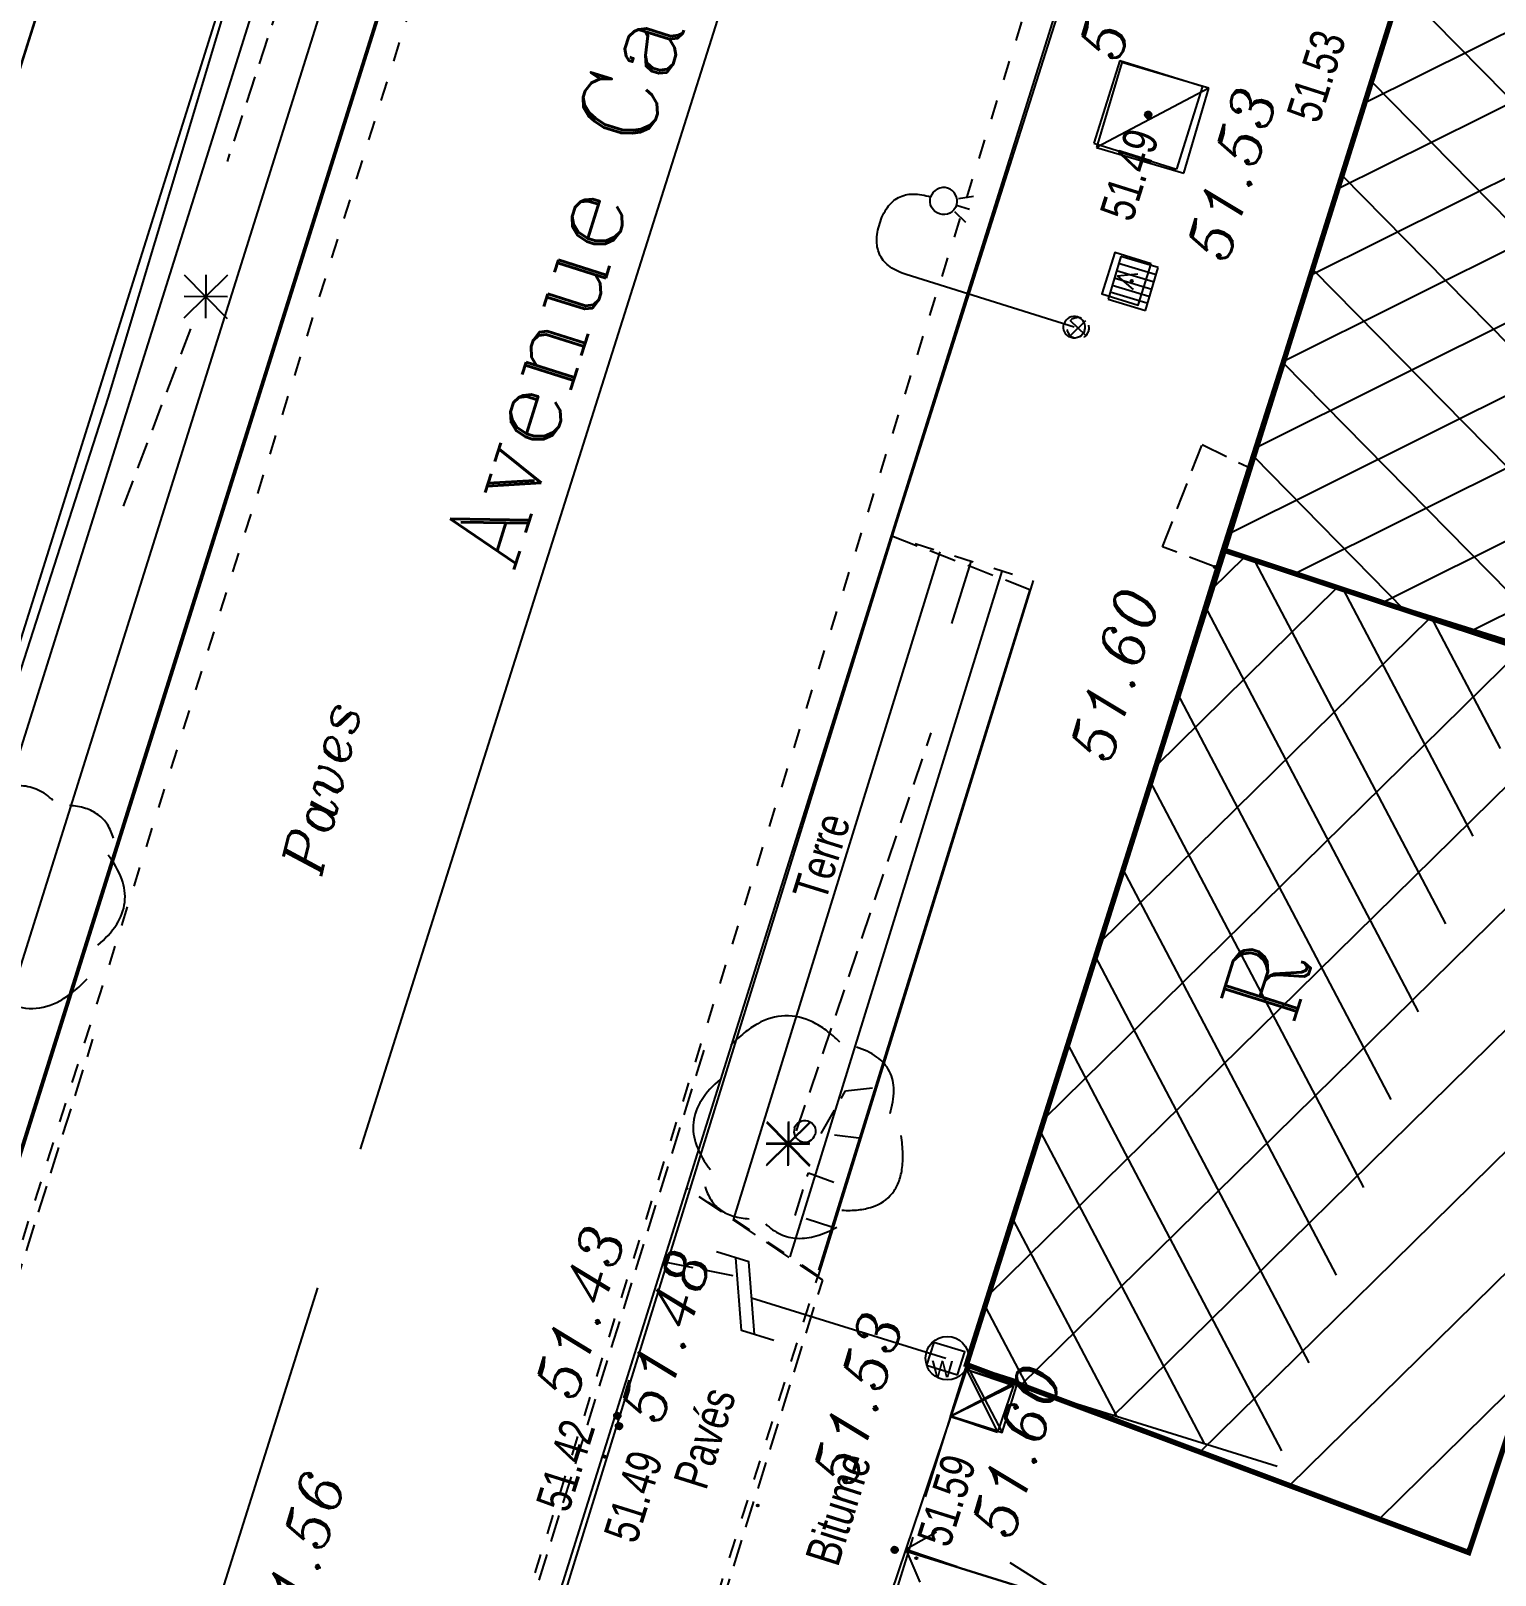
# Model space of a CAD drawing. Extents: x 661856 to 662117, y 6866905 to 6867165.
# Drawn here: x 662060.82 to 662074.33, y 6867009.52 to 6867023.77 of the extents above; entities that cross this region are included whole.
import ezdxf
from ezdxf.enums import TextEntityAlignment as Align

# ---------------------------------------------------------------- set-up
doc = ezdxf.new("R2010")
doc.units = 0
for name, pattern in [('CACHE', [0.375, 0.25, -0.125]), ('CONTINU', [0]), ('DISCONTIN', [0.75, 0.5, -0.25]), ('HAIELIN', [0.375, 0.25, -0.125]), ('HIDDEN', [0.375, 0.25, -0.125]), ('JSI_TCO', [1, 0.5, 0.5]), ('JSI_TCO2', [1, 0.5, 0.5]), ('JSI_TIC', [0.2, 0.08, 0.01, -0.1, 0.01])]:
    doc.linetypes.add(name, pattern=pattern)
doc.layers.get('0').update_dxf_attribs({"linetype": 'CONTINUOUS'})
for name, color, linetype in [('ACCES', 7, 'CONTINU'), ('ALTI', 140, 'CONTINUOUS'), ('ARBRES', 3, 'CONTINU'), ('BATI', 6, 'CONTINUOUS'), ('BATI_PUBLIC', 7, 'CONTINU'), ('BORDURE', 7, 'CONTINU'), ('COTE_ALTI', 8, 'CONTINU'), ('ECLAIRAGE_PUBL', 3, 'CONTINU'), ('HACHURE', 7, 'CONTINUOUS'), ('HAIE', 3, 'CONTINU'), ('LIGNE_DIVERS', 7, 'CONTINU'), ('LIMITE', 7, 'CONTINUOUS'), ('MARQ-SOL', 6, 'CONTINU'), ('MUR', 7, 'CONTINU'), ('NOM_DE_VOIE', 7, 'CONTINU'), ('OBJEDF', 240, 'CONTINUOUS'), ('OBJEP', 220, 'CONTINUOUS'), ('OBJET_ASSAINIS', 5, 'CONTINU'), ('OBJET_ELECTRIC', 3, 'CONTINU'), ('OBJTELECOM', 3, 'CONTINUOUS'), ('OUVRAGE_ART_PI', 7, 'CONTINU'), ('TEXTE', 7, 'CONTINUOUS'), ('VEGETATION', 3, 'CONTINUOUS'), ('VOIRIE', 7, 'CONTINUOUS')]:
    doc.layers.add(name, color=color, linetype=linetype)
doc.styles.add('7-2', font='romanc.shx', dxfattribs={"height": 0.7})
doc.styles.add('ITALIC', font='italic.shx', dxfattribs={"height": 0.6})
doc.styles.get("Standard").update_dxf_attribs({"font": 'ARIALUNI.ttf', "height": 2})
doc.linetypes.add('JSI_HAIED', pattern='A,0.48,0.06,-0.1,[138,jsi_form.shx,S=0.05,R=0,X=-0.1,Y=0],0.06', length=0.7)
doc.linetypes.add('JSI_HAIEG', pattern='A,0.48,0.06,-0.1,[137,jsi_form.shx,S=0.05,R=0,X=-0.1,Y=0],0.06', length=0.7)
doc.linetypes.add('JSI_MUD', pattern='A,0.0001,[130,jsi_form.shx,S=0.5,R=0,X=0.875,Y=0],-0.75', length=0.7501)

# ---------------------------------------------------------------- blocks, each defined once
blk = doc.blocks.new('*X225')
at = {"layer": 'BATI', "color": 7, "linetype": 'CONTINU'}
for p, q in [((610710.69, 133524.474), (610710.99, 133524.774)), ((610710.189, 133522.841), (610711.847, 133524.499)), ((610709.687, 133521.208), (610712.703, 133524.224)), ((610709.185, 133519.574), (610713.56, 133523.95)), ((610708.683, 133517.941), (610714.417, 133523.675)), ((610708.99, 133517.116), (610715.274, 133523.401)), ((610709.819, 133516.814), (610715.292, 133522.288)), ((610710.648, 133516.512), (610714.753, 133520.617)), ((610711.477, 133516.21), (610714.214, 133518.946)), ((610712.306, 133515.907), (610713.674, 133517.276))]:
    blk.add_line(p, q, dxfattribs=at)
blk = doc.blocks.new('*X230')
at = {"layer": 'BATI_PUBLIC', "color": 7, "linetype": 'CONTINU'}
for p, q in [((610712.387, 133530.037), (610720.862, 133521.561)), ((610712.122, 133529.17), (610719.174, 133522.118)), ((610711.858, 133528.302), (610717.486, 133522.674)), ((610711.594, 133527.435), (610715.798, 133523.231)), ((610711.33, 133526.568), (610714.131, 133523.767)), ((610711.065, 133525.701), (610712.466, 133524.3))]:
    blk.add_line(p, q, dxfattribs=at)
blk = doc.blocks.new('P20200')
for p, q in [((0, 0.497), (0, 0)), ((0.999, 0.497), (0, 0.497)), ((0.164, 0.01), (0.164, 0.497)), ((0.327, 0.497), (0.327, 0.01)), ((0.491, 0.497), (0.491, 0.497)), ((0.491, 0), (0.491, 0.497)), ((0.671, 0.497), (0.671, 0.01)), ((0.835, 0.01), (0.835, 0.497)), ((0.999, 0), (0.999, 0.497)), ((0, 0), (0.999, 0))]:
    blk.add_line(p, q)
blk = doc.blocks.new('P26800')
for p, q in [((0.364133, -0.342647), (-0.359006, 0.348015)), ((-0.352542, -0.354562), (0.35965, 0.34735))]:
    blk.add_line(p, q)
at = {"linetype": 'CACHE'}
blk.add_circle((0, 0), 0.5, dxfattribs=at)
blk = doc.blocks.new('P22500')
blk.add_circle((0, 0), 1)
blk.add_text('W', height=0.758).set_placement((-0.724, -0.88), (0.276, -0.88), align=Align.ALIGNED)
blk = doc.blocks.new('P30300')
at = {"color": 0}
blk.add_circle((0, 0), 0.05, dxfattribs=at)
blk.add_attdef('COTE30300', (0.3, -0.6), '', height=0.3)
blk = doc.blocks.new('P30100')
at = {"color": 0}
blk.add_circle((0, 0), 0.05, dxfattribs=at)
blk.add_attdef('COTE30100', (0.3, 0.3), '', height=0.3)
blk = doc.blocks.new('P30200')
at = {"color": 0}
blk.add_circle((0, 0), 0.05, dxfattribs=at)
blk.add_attdef('COTE30200', (0.3, -0.15), '', height=0.3)
blk = doc.blocks.new('P30400')
at = {"color": 0}
blk.add_circle((0, 0), 0.05, dxfattribs=at)
blk.add_attdef('COTE30400', text='', height=0.3).set_placement((-0.3, 0.3), align=Align.RIGHT)
blk = doc.blocks.new('P30500')
at = {"color": 0}
blk.add_circle((0, 0), 0.05, dxfattribs=at)
blk.add_attdef('COTE30500', text='', height=0.3).set_placement((-0.3, -0.15), align=Align.RIGHT)
blk = doc.blocks.new('P23000')
at = {"color": 3}
for p, q in [((-1, 1), (1, -1)), ((1, 1), (-1, -1)), ((0, 1), (0, -1)), ((1, 0), (-1, 0))]:
    blk.add_line(p, q, dxfattribs=at)
blk = doc.blocks.new('P29600')
blk.add_lwpolyline([(0, 0), (1, 0), (1, 1), (0, 1), (0, 0), (1, 1), (0, 1), (1, 0)])
blk = doc.blocks.new('SU413')
at = {"color": 0, "linetype": 'CONTINUOUS'}
for points in [[(0.429, 1), (0.5, 1.75), (0.571, 1)], [(0.5, 0), (0.5, 1.75), (0.5, 0)], [(0, 0.5), (0, 0)], [(1, 0), (1, 0.5)]]:
    blk.add_lwpolyline(points, dxfattribs=at)
at = {"color": 0, "linetype": 'DISCONTIN'}
blk.add_lwpolyline([(0, 0), (1, 0)], dxfattribs=at)
blk = doc.blocks.new('P20800')
for p, q in [((0, 0), (0.9987, 0.497)), ((0, 0.497), (0, 0)), ((0.9987, 0.497), (0, 0.497)), ((0.9987, 0), (0.9987, 0.497)), ((0, 0), (0.9987, 0))]:
    blk.add_line(p, q)
blk = doc.blocks.new('$B_220')
at = {"color": 0, "linetype": 'BYBLOCK', "flags": 128}
for points in [[(0.2972, 0.2716, 0.039633), (0.2729, 0.3437, 0.053426), (0.2409, 0.4008, 0.147584), (0.1538, 0.4704, 0.071882), (0.0987, 0.4828, 0.058066), (0.0359, 0.4803, 0.043501), (-0.0346, 0.4629, 0.032041), (-0.1128, 0.4306)], [(-0.195, 0.3513, 0.077685), (-0.3026, 0.3364, 0.115926), (-0.3794, 0.2917, 0.119307), (-0.4255, 0.2171, 0.082378), (-0.4409, 0.1128)], [(0.4613, -0.0462, 0.087593), (0.487, 0.0333, 0.096392), (0.4819, 0.1128, 0.080457), (0.446, 0.1922, 0.056881), (0.3794, 0.2716)], [(-0.4409, 0.0334, 0.03619), (-0.4742, -0.0436, 0.046233), (-0.4922, -0.1156, 0.121403), (-0.4819, -0.2447, 0.119181), (-0.4102, -0.354, 0.044648), (-0.3512, -0.4012, 0.034835), (-0.2769, -0.4434)], [(0.3794, -0.3641, 0.076898), (0.4306, -0.3193, 0.090424), (0.4613, -0.2646, 0.083207), (0.4715, -0.2001, 0.062964), (0.4613, -0.1256)], [(-0.1128, -0.4434, 0.078382), (0.005, -0.498, 0.113914), (0.1127, -0.503, 0.115194), (0.21, -0.4583, 0.080222), (0.2972, -0.3641)]]:
    blk.add_lwpolyline(points, format="xyb", dxfattribs=at)
blk = doc.blocks.new('$B_200')
at = {"color": 0, "linetype": 'BYBLOCK', "flags": 128}
for points in [[(0, -0.5, -0.414214), (-0.5, 0, -0.414214), (0, 0.5)], [(0, -0.5, 0.414214), (0.5, 0, 0.414214), (0, 0.5)]]:
    blk.add_lwpolyline(points, format="xyb", dxfattribs=at)
blk = doc.blocks.new('$B_001')
at = {"color": 0, "linetype": 'BYBLOCK', "flags": 128}
for points in [[(0, 0), (0, 1)], [(0, 1), (1, 1)], [(1, 0), (1, 1)], [(0, 0), (1, 0)]]:
    blk.add_lwpolyline(points, dxfattribs=at)
blk = doc.blocks.new('$B_048')
at = {"color": 0, "linetype": 'BYBLOCK', "flags": 128}
blk.add_lwpolyline([(0, 1), (0, 0), (1, 0), (1, 1)], close=True, dxfattribs=at)
blk.add_lwpolyline([(0.3125, 0.75), (0.5, 0.25), (0.6875, 0.75)], dxfattribs=at)
blk = doc.blocks.new('$B_130')
at = {"color": 0, "linetype": 'BYBLOCK', "flags": 128}
for points in [[(0, 0), (0, 0.8125, -0.08), (0.0117, 0.8945, -0.117647), (0.0469, 0.9531, -0.117647), (0.1055, 0.9883, -0.08), (0.1875, 1, -0.08), (0.2695, 0.9883, -0.117647), (0.3281, 0.9531, -0.117647), (0.3633, 0.8945, -0.08), (0.375, 0.8125)], [(0.375, 0.6875, -0.414214), (0.3125, 0.75, -0.414214), (0.375, 0.8125)], [(0.375, 0.6875, 0.414214), (0.4375, 0.75, 0.414214), (0.375, 0.8125)]]:
    blk.add_lwpolyline(points, format="xyb", dxfattribs=at)
for points in [[(0.3438, 0.6875), (0.3125, 0.625)], [(0.375, 0.6875), (0.375, 0.625)], [(0.4063, 0.6875), (0.4375, 0.625)]]:
    blk.add_lwpolyline(points, dxfattribs=at)
blk = doc.blocks.new('$B_137')
at = {"color": 0, "linetype": 'BYBLOCK', "flags": 128}
for points in [[(-0.1562, 0.875), (0.1563, 1), (0.1563, 1.1563)], [(-0.1562, 0.7813), (-0.1562, 0.9375), (0.1563, 1.0625)], [(0, 0), (0, 0.9375)]]:
    blk.add_lwpolyline(points, dxfattribs=at)
blk.add_lwpolyline([(-0.055, -0.075), (0.055, -0.075), (0.055, 0.075), (-0.055, 0.075)], close=True)
blk = doc.blocks.new('$B_030')
at = {"color": 0, "linetype": 'BYBLOCK', "flags": 128}
for points in [[(0, 0), (0, 1)], [(0, 1), (1, 1)], [(0, 1), (1, 0)], [(0, 0), (1, 1)], [(1, 0), (1, 1)], [(0, 0), (1, 0)]]:
    blk.add_lwpolyline(points, dxfattribs=at)
blk = doc.blocks.new('$B_028')
at = {"color": 0, "linetype": 'BYBLOCK', "flags": 128}
for points in [[(0, 0.5), (0, -0.5), (0.0938, -0.0625)], [(-0.5, -0.5), (-0.5, 0)], [(0.5, 0), (0.5, -0.5)], [(-0.0937, -0.0625), (0, -0.5)], [(-0.5, -0.5), (0.5, -0.5)]]:
    blk.add_lwpolyline(points, dxfattribs=at)
blk = doc.blocks.new('$B_210')
at = {"linetype": 'CONTINUOUS'}
blk.add_hatch(color=0, dxfattribs=at).paths.add_polyline_path([(0, -0.5, -1), (0, 0.5, -1)])
at = {"color": 0, "linetype": 'BYBLOCK', "flags": 128}
blk.add_lwpolyline([(0, -0.5, -1), (0, 0.5, -1)], format="xyb", close=True, dxfattribs=at)

msp = doc.modelspace()

# ---------------------------------------------------------------- hatches: boundary and pattern name
at = {"layer": 'HACHURE', "linetype": 'CONTINUOUS', "ltscale": 2}
h = msp.add_hatch(dxfattribs=at)
h.set_pattern_fill('_USER', color=256, scale=0.6, angle=26.4819, style=0, pattern_type=0)
h.set_pattern_definition([(26.48188, (661958.265, 6866695.073), (-0.2675489, 0.5370452), [])])
h.paths.add_polyline_path([(662088.69, 6867023.872), (662087.737, 6867021.027), (662077.094, 6867024.592), (662076.679, 6867024.385), (662074.659, 6867018.061), (662071.801, 6867018.974), (662074.206, 6867026.504), (662076.867, 6867027.832)])
h = msp.add_hatch(dxfattribs=at)
h.set_pattern_fill('_USER', color=256, scale=0.6, angle=117.7199, style=0, pattern_type=0)
h.set_pattern_definition([(117.71989, (661958.265, 6866695.073), (-0.5311393, -0.2790896), [])])
h.paths.add_polyline_path([(662071.801, 6867018.974), (662074.666, 6867018.083), (662072.316, 6867010.53), (662069.451, 6867011.421)])

# ---------------------------------------------------------------- linework, layer by layer
at = {"layer": 'BATI', "linetype": 'JSI_TCO2', "ltscale": 2, "elevation": 57.333, "flags": 128}
for points in [[(662088.69, 6867023.872), (662076.867, 6867027.832), (662074.206, 6867026.504), (662071.801, 6867018.974)], [(662071.801, 6867018.974), (662069.451, 6867011.421)], [(662071.801, 6867018.974), (662074.666, 6867018.083)], [(662069.451, 6867011.421), (662072.316, 6867010.53)]]:
    msp.add_lwpolyline(points, dxfattribs=at)
at = {"layer": 'BATI', "color": 7, "linetype": 'CONTINU', "const_width": 0.05}
msp.add_lwpolyline([(662076.631, 6867017.396), (662074.084, 6867009.732), (662069.45, 6867011.466), (662071.829, 6867018.98)], dxfattribs=at)
at = {"layer": 'BATI_PUBLIC', "color": 7, "linetype": 'CONTINU', "const_width": 0.05}
msp.add_lwpolyline([(662085.086, 6867014.528), (662088.341, 6867023.989), (662076.884, 6867027.866), (662074.2, 6867026.53), (662071.829, 6867018.98), (662076.631, 6867017.396)], dxfattribs=at)
at = {"layer": 'BORDURE', "color": 7, "linetype": 'CONTINUOUS'}
for points in [[(662014.378, 6867077.3), (662023.995, 6867069.615), (662035.535, 6867060.395), (662042.186, 6867055.096), (662051.67, 6867047.504), (662060.773, 6867040.264), (662063.275, 6867038.262), (662064.554, 6867037.011), (662065.116, 6867036.28), (662065.245, 6867036.092), (662065.892, 6867034.937), (662066.179, 6867034.07), (662066.243, 6867033.678), (662066.279, 6867033.215), (662066.252, 6867031.957), (662066.043, 6867030.566), (662065.649, 6867029.072), (662063.446, 6867022.061), (662059.294, 6867008.866)], [(662074.364, 6867031.654), (662073.717, 6867031.313), (662073.265, 6867030.997), (662072.986, 6867030.727), (662072.392, 6867030.023), (662071.995, 6867029.284), (662071.951, 6867029.156), (662068.816, 6867019.284), (662065.057, 6867007.146)], [(662058.3, 6867010.317), (662059.145, 6867012.874), (662060.034, 6867015.741), (662061.529, 6867020.383), (662063.832, 6867028.038), (662065.184, 6867027.549)], [(662070.035, 6867018.619), (662068.084, 6867012.339)]]:
    msp.add_lwpolyline(points, dxfattribs=at)
at = {"layer": 'BORDURE', "linetype": 'JSI_TCO', "ltscale": 2, "elevation": 57.333, "flags": 128}
for points in [[(662041.018, 6866950.704), (662054.066, 6866992.239), (662058.775, 6867007.264), (662065.75, 6867029.431, 0.009327), (662065.906, 6867029.968, 0.004948), (662066.1, 6867030.711, 0.020273), (662066.199, 6867031.194, 0.021293), (662066.291, 6867031.965, 0.016042), (662066.331, 6867032.858)], [(662094.084, 6867025.956), (662081.767, 6867030.26), (662077.787, 6867031.632, 0.022556), (662077.447, 6867031.731, 0.016649), (662077.044, 6867031.814, 0.012691), (662076.578, 6867031.884, 0.009947), (662076.048, 6867031.938, 0.06142), (662075.229, 6867031.906, 0.050485), (662074.526, 6867031.715, 0.044376), (662073.829, 6867031.374, 0.040649), (662073.188, 6867030.918, 0.047077), (662072.676, 6867030.397, 0.057137), (662072.258, 6867029.74, 0.005924), (662072.038, 6867029.277, 0.007547), (662071.855, 6867028.861, 0.009919), (662071.708, 6867028.493, 0.013565), (662071.597, 6867028.172), (662061.704, 6866996.653)]]:
    msp.add_lwpolyline(points, format="xyb", dxfattribs=at)
for points in [[(662039.285, 6866949.802), (662052.686, 6866992.547), (662058.018, 6867009.554), (662063.22, 6867026.096)], [(662070.066, 6867018.7), (662068.082, 6867012.286)]]:
    msp.add_lwpolyline(points, dxfattribs=at)
at = {"layer": 'BORDURE', "color": 7, "linetype": 'HIDDEN'}
msp.add_lwpolyline([(662068.762, 6867019.113), (662070.035, 6867018.619)], dxfattribs=at)
at = {"layer": 'HAIE', "color": 3, "linetype": 'HAIELIN'}
for points in [[(662064.047, 6867026.915), (662062.628, 6867022.566)], [(662062.291, 6867021.022), (662061.631, 6867019.291)], [(662067.883, 6867013.623), (662069.124, 6867017.296)]]:
    msp.add_lwpolyline(points, dxfattribs=at)
at = {"layer": 'LIGNE_DIVERS', "color": 7, "linetype": 'HIDDEN'}
for points in [[(662071.742, 6867018.826), (662071.26, 6867019.013), (662071.625, 6867019.957), (662072.039, 6867019.752)], [(662067.028, 6867014.369), (662059.588, 6866990.489), (662052.878, 6866969.357), (662046.052, 6866947.616)], [(662046.796, 6866968.057), (662054.247, 6866991.769), (662061.39, 6867014.469)], [(662068.481, 6867013.551), (662068.108, 6867013.598), (662068.335, 6867013.992), (662068.617, 6867014.024)], [(662068.209, 6867012.733), (662067.869, 6867012.843), (662067.991, 6867013.235), (662068.316, 6867013.116)], [(662066.97, 6867008.533), (662068.123, 6867012.244), (662066.871, 6867013.092)], [(662066.68, 6867012.411), (662067.373, 6867012.272)]]:
    msp.add_lwpolyline(points, dxfattribs=at)
at = {"layer": 'LIMITE', "linetype": 'JSI_TCO', "ltscale": 2, "elevation": 57.333, "flags": 128}
msp.add_lwpolyline([(662050.003, 6866989.463), (662063.212, 6867031.348), (662059.158, 6867032.669), (662045.353, 6866991.026)], dxfattribs=at)
at = {"layer": 'MARQ-SOL', "color": 6, "linetype": 'CONTINUOUS'}
for points in [[(662063.859, 6867013.454), (662068.011, 6867026.584)], [(662062.565, 6867009.316), (662063.464, 6867012.174)]]:
    msp.add_lwpolyline(points, dxfattribs=at)
at = {"layer": 'MUR', "color": 7, "linetype": 'CONTINUOUS'}
msp.add_lwpolyline([(662058.219, 6867029.727), (662059.191, 6867032.664), (662063.204, 6867031.324), (662060.515, 6867022.796), (662056.427, 6867009.788)], dxfattribs=at)
at = {"layer": 'VEGETATION', "linetype": 'JSI_HAIED', "ltscale": 2, "elevation": 57.333, "flags": 128}
for points in [[(662063.506, 6867026.006), (662058.304, 6867009.464), (662052.973, 6866992.457), (662039.61, 6866949.836)], [(662067.822, 6867012.461), (662069.78, 6867018.788)]]:
    msp.add_lwpolyline(points, dxfattribs=at)
at = {"layer": 'VEGETATION', "linetype": 'JSI_HAIEG', "ltscale": 2, "elevation": 57.333, "flags": 128}
for points in [[(662064.078, 6867025.826), (662058.876, 6867009.284), (662053.545, 6866992.278), (662040.404, 6866950.364)], [(662067.302, 6867012.81), (662069.206, 6867018.966)]]:
    msp.add_lwpolyline(points, dxfattribs=at)
at = {"layer": 'VEGETATION', "linetype": 'JSI_MUD', "ltscale": 0.6, "elevation": 57.333, "flags": 128}
msp.add_lwpolyline([(662069.316, 6867018.304), (662069.493, 6867018.877)], dxfattribs=at)
at = {"layer": 'VOIRIE', "linetype": 'JSI_TIC', "ltscale": 2, "elevation": 57.333, "flags": 128}
for points in [[(662041.275, 6866950.623), (662054.324, 6866992.158), (662059.032, 6867007.183), (662066.008, 6867029.35, 0.009304), (662066.166, 6867029.894, 0.004973), (662066.361, 6867030.645, 0.02036), (662066.465, 6867031.15, 0.021232), (662066.56, 6867031.941, 0.016104), (662066.601, 6867032.854)], [(662094.173, 6867026.211), (662081.855, 6867030.515), (662077.875, 6867031.887, 0.022274), (662077.519, 6867031.991, 0.016663), (662077.1, 6867032.079, 0.01283), (662076.617, 6867032.151, 0.010134), (662076.071, 6867032.207, 0.061485), (662075.186, 6867032.172, 0.050321), (662074.433, 6867031.969, 0.04459), (662073.69, 6867031.605, 0.040854), (662073.011, 6867031.122, 0.046904), (662072.466, 6867030.566, 0.057135), (662072.015, 6867029.858, 0.005982), (662071.791, 6867029.385, 0.007584), (662071.604, 6867028.96, 0.009906), (662071.454, 6867028.583, 0.013433), (662071.339, 6867028.253), (662061.446, 6866996.734)]]:
    msp.add_lwpolyline(points, format="xyb", dxfattribs=at)
for points in [[(662068.977, 6867019.042), (662070.066, 6867018.7)], [(662068.082, 6867012.286), (662067.071, 6867012.965)], [(662065.804, 6867008.766), (662066.918, 6867008.584), (662068.082, 6867012.286)]]:
    msp.add_lwpolyline(points, dxfattribs=at)

# ---------------------------------------------------------------- block references
at = {"layer": 'ACCES', "color": 7, "linetype": 'CONTINU', "xscale": 2.621669000337031, "yscale": 0.925128200345566, "rotation": 252.7280627109918}
msp.add_blockref('SU413', (662069.301, 6867010.989), dxfattribs=at)
at = {"layer": 'ALTI', "linetype": 'CONTINUOUS'}
for p, xscale, yscale, rotation in [((662071.126, 6867023, 57.333), 0.0600000001236905, 0.0600000001236905, 252.5741383359339), ((662066.228, 6867010.993, 57.333), 0.0600000001236905, 0.0600000001236905, 252.5741383359339), ((662066.244, 6867010.898, 57.333), 0.0600000001236905, 0.0600000001236905, 252.5741383359339), ((662068.787, 6867009.757, 57.333), 0.0599999999761498, 0.0599999999761498, 72.53888707467125)]:
    msp.add_blockref('$B_210', p, dxfattribs=dict(at, xscale=xscale, yscale=yscale, rotation=rotation))
at = {"layer": 'ARBRES', "color": 3, "linetype": 'CONTINU', "xscale": 0.1999999999095632, "yscale": 0.1999999999095632, "rotation": 359.5109626559351}
for p in [(662062.431, 6867021.321), (662067.802, 6867013.499), (662067.805, 6867013.509)]:
    msp.add_blockref('P23000', p, dxfattribs=at)
at = {"layer": 'BATI', "color": 7, "linetype": 'CONTINU', "rotation": 359.5109627095217}
msp.add_blockref('*X225', (50243.611, 6738711.553), dxfattribs=at)
at = {"layer": 'BATI_PUBLIC', "color": 7, "linetype": 'CONTINU', "rotation": 359.5109627095217}
msp.add_blockref('*X230', (50243.611, 6738711.553), dxfattribs=at)
at = {"layer": 'COTE_ALTI', "color": 8}
ref = msp.add_blockref('P30100', (662071.127, 6867022.97, 51.491), dxfattribs=dict(at, xscale=0.2000000003706532, yscale=0.2000000003706532, rotation=73.31096317646008))
ref.add_attrib('COTE30100', '51.49', (662070.859, 6867023.468, 51.491), dxfattribs={"color": 8, "height": 0.4, "rotation": 73.311, "style": 'ITALIC'})
ref = msp.add_blockref('P30300', (662070.975, 6867021.465, 51.528), dxfattribs=dict(at, xscale=0.2000000003706532, yscale=0.2000000003706532, rotation=73.31096317646008))
ref.add_attrib('COTE30300', '51.53', (662071.856, 6867021.618, 51.528), dxfattribs={"color": 8, "height": 0.4, "rotation": 73.311, "style": 'ITALIC'})
ref = msp.add_blockref('P30400', (662071.742, 6867018.826, 51.604), dxfattribs=dict(at, xscale=0.2000000003706532, yscale=0.2000000003706532, rotation=73.31096317646008))
ref.add_attrib('COTE30400', '51.60', dxfattribs={"color": 8, "height": 0.4, "rotation": 73.311, "style": 'ITALIC'}).set_placement((662071.244, 6867018.558, 51.604), align=Align.RIGHT)
ref = msp.add_blockref('P30100', (662066.111, 6867010.617, 51.429), dxfattribs=dict(at, xscale=0.2000000003706532, yscale=0.2000000003706532, rotation=73.31096317646008))
ref.add_attrib('COTE30100', '51.43', (662065.843, 6867011.115, 51.429), dxfattribs={"color": 8, "height": 0.4, "rotation": 73.311, "style": 'ITALIC'})
ref = msp.add_blockref('P30200', (662066.324, 6867010.569, 51.481), dxfattribs=dict(at, xscale=0.2000000003706532, yscale=0.2000000003706532, rotation=73.31096317646008))
ref.add_attrib('COTE30200', '51.48', (662066.63, 6867010.895, 51.481), dxfattribs={"color": 8, "height": 0.4, "rotation": 73.311, "style": 'ITALIC'})
ref = msp.add_blockref('P30300', (662067.524, 6867010.166, 51.534), dxfattribs=dict(at, xscale=0.2000000003706532, yscale=0.2000000003706532, rotation=73.31096317646008))
ref.add_attrib('COTE30300', '51.53', (662068.406, 6867010.319, 51.534), dxfattribs={"color": 8, "height": 0.4, "rotation": 73.311, "style": 'ITALIC'})
ref = msp.add_blockref('P30300', (662068.988, 6867009.68, 51.601), dxfattribs=dict(at, xscale=0.2000000003706532, yscale=0.2000000003706532, rotation=73.31096317646008))
ref.add_attrib('COTE30300', '51.60', (662069.87, 6867009.834, 51.601), dxfattribs={"color": 8, "height": 0.4, "rotation": 73.311, "style": 'ITALIC'})
ref = msp.add_blockref('P30300', (662062.378, 6867008.702, 51.558), dxfattribs=dict(at, xscale=0.2000000003706532, yscale=0.2000000003706532, rotation=73.31096317646008))
ref.add_attrib('COTE30300', '51.56', (662063.259, 6867008.855, 51.558), dxfattribs={"color": 8, "height": 0.4, "rotation": 73.311, "style": 'ITALIC'})
ref = msp.add_blockref('P30500', (662074.089, 6867009.767, 51.69), dxfattribs=dict(at, xscale=0.2000000003706532, yscale=0.2000000003706532, rotation=73.31096317646008))
ref.add_attrib('COTE30500', '51.69', dxfattribs={"color": 8, "height": 0.4, "rotation": 73.311, "style": 'ITALIC'}).set_placement((662074.166, 6867009.326, 51.69), align=Align.RIGHT)
at = {"layer": 'ECLAIRAGE_PUBL', "color": 3, "linetype": 'CONTINU', "xscale": 0.1999999999095632, "yscale": 0.1999999999095632, "rotation": 359.5109626559351}
msp.add_blockref('P26800', (662070.479, 6867021.03), dxfattribs=at)
at = {"layer": 'LIMITE', "linetype": 'CONTINUOUS'}
for name, p, xscale, yscale, rotation in [('$B_030', (662069.451, 6867011.421, 57.333), 0.4568724331716691, 0.456899999717603, 251.303493445558), ('$B_028', (662069.126, 6867009.679, 57.333), 2.59984378388004, 0.5000000000742785, 251.3034934316891)]:
    msp.add_blockref(name, p, dxfattribs=dict(at, xscale=xscale, yscale=yscale, rotation=rotation))
at = {"layer": 'OBJEDF', "linetype": 'CONTINUOUS', "xscale": 2.000000000054933, "yscale": 2.000000000054933, "rotation": 72.71988602220553}
msp.add_blockref('$B_137', (662069.258, 6867011.522, 57.333), dxfattribs=at)
at = {"layer": 'OBJEP', "linetype": 'CONTINUOUS'}
for name, xscale, yscale, rotation in [('$B_130', 2.000000000139292, 2.000000000139292, 72.5741382243772), ('$B_200', 0.2000000001742136, 0.2000000001742136, 72.5741382562672)]:
    msp.add_blockref(name, (662070.445, 6867021.038, 57.333), dxfattribs=dict(at, xscale=xscale, yscale=yscale, rotation=rotation))
at = {"layer": 'OBJET_ASSAINIS', "color": 5, "linetype": 'CONTINU', "xscale": 0.4118070003052528, "yscale": 0.7241623999295095, "rotation": 73.584742720408}
msp.add_blockref('P20200', (662071.102, 6867021.194), dxfattribs=at)
at = {"layer": 'OBJET_ELECTRIC', "color": 3, "linetype": 'CONTINU'}
for name, p, xscale, yscale, rotation in [('P20800', (662071.686, 6867023.244), 0.8394104999302497, 1.645304999837486, 163.5374627284107), ('P22500', (662069.273, 6867011.525), 0.1999999999095632, 0.1999999999095632, 359.5109626559351)]:
    msp.add_blockref(name, p, dxfattribs=dict(at, xscale=xscale, yscale=yscale, rotation=rotation))
at = {"layer": 'OBJTELECOM', "linetype": 'CONTINUOUS'}
for name, p, xscale, yscale, rotation in [('$B_001', (662070.864, 6867023.501, 57.333), 0.8000123120361818, 0.7999999995604627, 252.5789400852987), ('$B_048', (662070.819, 6867021.727, 57.333), 0.3999728992555858, 0.3500000003311864, 252.5700015044902)]:
    msp.add_blockref(name, p, dxfattribs=dict(at, xscale=xscale, yscale=yscale, rotation=rotation))
at = {"layer": 'OUVRAGE_ART_PI', "color": 7, "linetype": 'CONTINU', "xscale": 0.5004657998392076, "yscale": 0.5004657998392076, "rotation": 252.6692627019038}
msp.add_blockref('P29600', (662069.45, 6867011.466), dxfattribs=at)
at = {"layer": 'VEGETATION', "linetype": 'CONTINUOUS'}
for name, p, xscale, yscale, rotation in [('$B_220', (662060.656, 6867015.819, 57.333), 2.000000000207393, 2.000000000207393, 72.54362462313134), ('$B_220', (662067.958, 6867013.619, 57.333), 2.000000000315366, 2.000000000315366, 252.8099112265604), ('$B_200', (662067.958, 6867013.619, 57.333), 0.1999999999356834, 0.1999999999356834, 252.8099112250474)]:
    msp.add_blockref(name, p, dxfattribs=dict(at, xscale=xscale, yscale=yscale, rotation=rotation))

# ---------------------------------------------------------------- texts
at = {"layer": 'ALTI', "linetype": 'CONTINUOUS', "width": 0.75}
for s, rotation, p in [('51.53', 72.2872, (662072.957, 6867023.707, 57.333)), ('51.42', 72.5741, (662066.028, 6867010.889, 57.333))]:
    msp.add_text(s, height=0.32, rotation=rotation, dxfattribs=at).set_placement(p, align=Align.RIGHT)
msp.add_text('51.49', height=0.32, rotation=72.5741, dxfattribs=at).set_placement((662071.078, 6867022.847, 57.333), align=Align.MIDDLE_RIGHT)
msp.add_text('51.49', height=0.32, rotation=72.5741, dxfattribs=at).set_placement((662066.348, 6867010.698, 57.333), align=Align.TOP_RIGHT)
msp.add_text('51.59', height=0.32, rotation=72.5389, dxfattribs=at).set_placement((662068.987, 6867009.862, 57.333), align=Align.TOP_LEFT)
at = {"layer": 'BATI', "style": '7-2'}
msp.add_text('R', height=0.7, rotation=72.4839, dxfattribs=at).set_placement((662072.453, 6867014.581, 57.333))
at = {"layer": 'NOM_DE_VOIE', "color": 7, "style": 'ITALIC'}
msp.add_text('Paves', height=0.376, rotation=76.2782, dxfattribs=at).set_placement((662063.491, 6867015.972))
at = {"layer": 'TEXTE', "style": '7-2'}
msp.add_text('Avenue Carnot', height=0.7, rotation=72.5233, dxfattribs=at).set_placement((662065.265, 6867018.773, 57.333))
at = {"layer": 'TEXTE', "linetype": 'CONTINUOUS', "width": 0.75}
for s, rotation, p in [('Terre', 72.8099, (662068.112, 6867016.154, 57.333)), ('Pavés', 72.5389, (662067.034, 6867010.789, 57.333)), ('Bitume', 72.5389, (662068.267, 6867010.135, 57.333))]:
    msp.add_text(s, height=0.32, rotation=rotation, dxfattribs=at).set_placement(p, align=Align.MIDDLE_CENTER)

doc.saveas('drawing.dxf')
